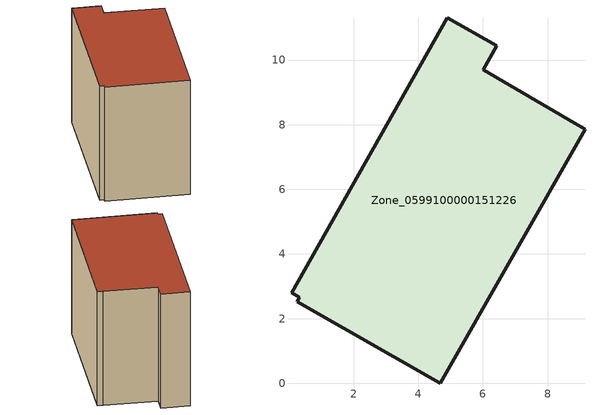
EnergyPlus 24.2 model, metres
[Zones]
Zone_0599100000151226
 floor ground (C_G): 0.25,2.53 0.32,2.66 0.08,2.8 4.9,11.31 6.43,10.44 6.01,9.7 8.84,8.04 9.16,7.86 4.68,0 z0
 wall outside (C_F): 6.43,10.44 4.9,11.31 0.08,2.8 0.32,2.66 0.25,2.53 4.68,0 9.16,7.86 8.84,8.04 6.01,9.7 6.43,10.44 z0:7.62
 roof outside (C_R): 0.32,2.66 0.25,2.53 4.68,0 9.16,7.86 8.84,8.04 6.01,9.7 6.43,10.44 4.9,11.31 0.08,2.8 z7.62
[BUILDING]
Pand.0599100000151226: North Axis=0; Terrain=City; Loads Convergence Tolerance Value=0.04; Temperature Convergence Tolerance Value=0.4; Solar Distribution=FullExterior; Maximum Number of Warmup Days=25; Minimum Number of Warmup Days=1
[Site:Location]
Rotterdam.The.Hague.AP_ZH_NLD Design_Conditions: Latitude=51.96; Longitude=4.45; Time Zone=1; Elevation=-4.5
[SITE:GROUNDTEMPERATURE:BUILDINGSURFACE]
18, 18, 18, 18, 18, 18, 18, 18, 18, 18, 18, 18
[MATERIAL] Thermal Absorptance=0.9; Solar Absorptance=0.7; Visible Absorptance=0.7
Name | Roughness | Thickness | Conductivity | Density | Specific Heat
G.TI.1975-1991 | MediumSmooth | 0.15 | 0.288461 | 540 | 1210
F.TI.1975-1991 | Rough | 0.3 | 0.230769 | 1920 | 840
R.TI.1975-1991 | MediumRough | 0.2 | 0.153846 | 1500 | 1000
[CONSTRUCTION]
C_G: G.TI.1975-1991
C_F: F.TI.1975-1991
C_R: R.TI.1975-1991
[ZONE]
Zone_0599100000151226: Type=1; Multiplier=1; Ceiling Height=Autocalculate; Volume=Autocalculate; Floor Area=autocalculate; Part of Total Floor Area=Yes
[ZONEINFILTRATION:DESIGNFLOWRATE]
Infil_Zone_0599100000151226: Zone or ZoneList or Space or SpaceList=Zone_0599100000151226; Schedule=AlwaysOn; Design Flow Rate Calculation Method=Flow/Area; Flow Rate per Floor Area=0.003; Constant Term Coefficient=1; Temperature Term Coefficient=0; Velocity Term Coefficient=0; Velocity Squared Term Coefficient=0
[HVACTEMPLATE:ZONE:IDEALLOADSAIRSYSTEM]
Zone_0599100000151226: Maximum Heating Supply Air Temperature=50; Minimum Cooling Supply Air Temperature=13; Maximum Heating Supply Air Humidity Ratio=0.0156; Minimum Cooling Supply Air Humidity Ratio=0.0077; Heating Limit=NoLimit; Cooling Limit=NoLimit; Dehumidification Control Type=ConstantSensibleHeatRatio; Cooling Sensible Heat Ratio=0.7; Dehumidification Setpoint=60; Humidification Control Type=None; Humidification Setpoint=30; Outdoor Air Method=None; Outdoor Air Flow Rate per Person=0.00944; Outdoor Air Flow Rate per Zone Floor Area=0; Outdoor Air Flow Rate per Zone=0; Demand Controlled Ventilation Type=None; Outdoor Air Economizer Type=NoEconomizer; Heat Recovery Type=None; Sensible Heat Recovery Effectiveness=0.7; Latent Heat Recovery Effectiveness=0.65
[ZONECONTROL:THERMOSTAT]
ThermostatControl_Zone_0599100000151226: Zone or ZoneList=Zone_0599100000151226; Control Type Schedule=DualSetpointControlType; Control 1=Thermostat_Zone_0599100000151226; Temperature Difference Between Cutout And Setpoint=0
[THERMOSTATSETPOINT:DUALSETPOINT]
Thermostat_Zone_0599100000151226: Heating Setpoint Temperature Schedule=HeatingSetpoint_Zone_0599100000151226; Cooling Setpoint Temperature Schedule=CoolingSetpoint_Zone_0599100000151226
[SCHEDULE:COMPACT]
HeatingSetpoint_Zone_0599100000151226: Through: 12/31, For: AllDays, Until: 24:00, 21
CoolingSetpoint_Zone_0599100000151226: Through: 12/31, For: AllDays, Until: 24:00, 24
DualSetpointControlType: Through: 12/31, For: AllDays, Until: 24:00, 4
AlwaysOn: Through: 12/31, For: AllDays, Until: 24:00, 1
